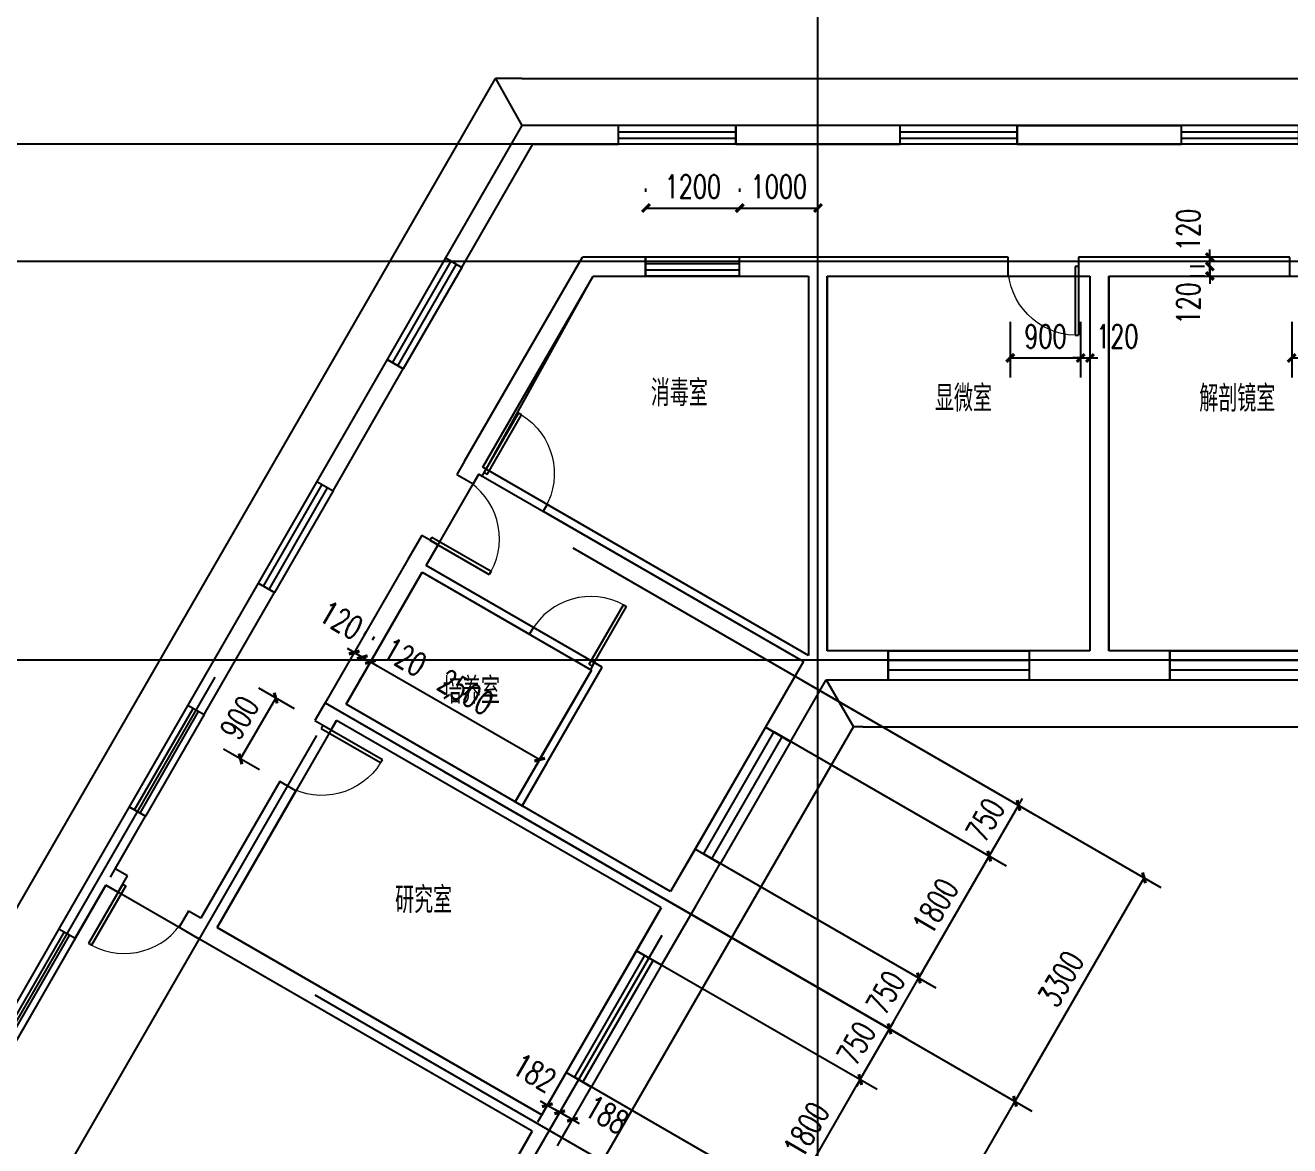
# Model space of a CAD drawing. Extents: x -7327 to 97773, y -14227 to 88173.
# Drawn here: x 19737 to 35912, y 6380 to 20711 of the extents above; entities that cross this region are included whole.
import ezdxf

# ---------------------------------------------------------------- set-up
doc = ezdxf.new("R2010")
doc.units = 0
doc.header["$LTSCALE"] = 1000
doc.header["$MEASUREMENT"] = 0
for name, color, linetype in [('body', 30, 'Continuous'), ('label', 7, 'Continuous'), ('name', 1, 'Continuous'), ('RM', 4, 'Continuous')]:
    doc.layers.add(name, color=color, linetype=linetype)
doc.styles.add('_TCH_DIM_T3', font='SIMPLEX', dxfattribs={"width": 0.705882, "bigfont": 'GBCBIG'})
doc.styles.get("Standard").update_dxf_attribs({"font": 'gbenor.shx', "bigfont": 'gbcbig.shx'})
doc.dimstyles.new('_TCH_ARCH&&100', dxfattribs={"dimtxt": 297.5, "dimasz": 100, "dimexe": 250, "dimexo": 300, "dimgap": 126.25, "dimtad": 1, "dimdec": 0, "dimzin": 0, "dimdsep": 46, "dimtxsty": '_TCH_DIM_T3', "dimblk": 'ARCHTICK', "dimcen": 0.09, "dimclrt": 7, "dimazin": 2, "dimtfac": 1, "dimtdec": 0, "dimtix": 1, "dimtmove": 2, "dimatfit": 3, "dimfxl": 1, "dimtolj": 1, "dimtzin": 0, "dimarcsym": 0})

# ---------------------------------------------------------------- blocks, each defined once
blk = doc.blocks.new('_ArchTick')
at = {"color": 0, "linetype": 'ByBlock', "const_width": 0.4}
blk.add_lwpolyline([(-0.5, -0.5), (0.5, 0.5)], dxfattribs=at)
blk = doc.blocks.new('*D27')
at = {"layer": 'Defpoints', "color": 0, "transparency": 16777216}
for p in [(26499, 7044), (26573, 6807), (26657, 6952)]:
    blk.add_point(p, dxfattribs=at)
at = {"layer": 'label', "color": 0, "lineweight": -2, "transparency": 16777216}
for p, q in [((26415, 6898), (26329, 6948)), ((26415, 6898), (26573, 6807)), ((26573, 6807), (26660, 6757)), ((26349, 6784), (26290, 6682)), ((26507, 6693), (26448, 6591))]:
    blk.add_line(p, q, dxfattribs=at)
at = {"layer": 'label', "color": 0, "lineweight": -2, "transparency": 16777216, "xscale": 100, "yscale": 100, "zscale": 100}
for p, rotation in [((26415, 6898), 330.0000000000004), ((26573, 6807), 150.0000000000004)]:
    blk.add_blockref('_ArchTick', p, dxfattribs=dict(at, rotation=rotation))
at = {"layer": 'label', "color": 7, "transparency": 16777216, "insert": (26250, 7312), "char_height": 297.5, "attachment_point": 5, "rotation": 330, "style": '_TCH_DIM_T3'}
blk.add_mtext('\\A1;182', dxfattribs=at)
blk = doc.blocks.new('*D28')
at = {"layer": 'Defpoints', "color": 0, "transparency": 16777216}
for p in [(26657, 6952), (26820, 6859), (26736, 6713)]:
    blk.add_point(p, dxfattribs=at)
at = {"layer": 'label', "color": 0, "lineweight": -2, "transparency": 16777216}
for p, q in [((26573, 6807), (26487, 6857)), ((26573, 6807), (26736, 6713)), ((26507, 6693), (26448, 6591)), ((26736, 6713), (26822, 6663)), ((26670, 6599), (26611, 6497))]:
    blk.add_line(p, q, dxfattribs=at)
at = {"layer": 'label', "color": 0, "lineweight": -2, "transparency": 16777216, "xscale": 100, "yscale": 100, "zscale": 100}
for p, rotation in [((26573, 6807), 330.0000000000005), ((26736, 6713), 150.0000000000004)]:
    blk.add_blockref('_ArchTick', p, dxfattribs=dict(at, rotation=rotation))
at = {"layer": 'label', "color": 7, "transparency": 16777216, "insert": (27176, 6777), "char_height": 297.5, "attachment_point": 5, "rotation": 330, "style": '_TCH_DIM_T3'}
blk.add_mtext('\\A1;188', dxfattribs=at)
blk = doc.blocks.new('*D55')
at = {"layer": 'Defpoints', "color": 0, "transparency": 16777216}
for p in [(34890, 17624), (35121, 17624), (35121, 17504)]:
    blk.add_point(p, dxfattribs=at)
at = {"layer": 'label', "color": 0, "lineweight": -2, "transparency": 16777216}
for p, q in [((34890, 17624), (34890, 17724)), ((34821, 17624), (34640, 17624)), ((34821, 17504), (34640, 17504)), ((34890, 17504), (34890, 17624)), ((34890, 17504), (34890, 17404))]:
    blk.add_line(p, q, dxfattribs=at)
at = {"layer": 'label', "color": 0, "lineweight": -2, "transparency": 16777216, "xscale": 100, "yscale": 100, "zscale": 100}
for p, rotation in [((34890, 17624), 270), ((34890, 17504), 90)]:
    blk.add_blockref('_ArchTick', p, dxfattribs=dict(at, rotation=rotation))
at = {"layer": 'label', "color": 7, "transparency": 16777216, "insert": (34615, 17154), "char_height": 297.5, "attachment_point": 5, "rotation": 90, "style": '_TCH_DIM_T3'}
blk.add_mtext('\\A1;120', dxfattribs=at)
blk = doc.blocks.new('*D56')
at = {"layer": 'Defpoints', "color": 0, "transparency": 16777216}
for p in [(34890, 17744), (35121, 17744), (35121, 17624)]:
    blk.add_point(p, dxfattribs=at)
at = {"layer": 'label', "color": 0, "lineweight": -2, "transparency": 16777216}
for p, q in [((34890, 17744), (34890, 17844)), ((34821, 17744), (34640, 17744)), ((34890, 17624), (34890, 17744)), ((34821, 17624), (34640, 17624)), ((34890, 17624), (34890, 17524))]:
    blk.add_line(p, q, dxfattribs=at)
at = {"layer": 'label', "color": 0, "lineweight": -2, "transparency": 16777216, "xscale": 100, "yscale": 100, "zscale": 100}
for p, rotation in [((34890, 17744), 270), ((34890, 17624), 90)]:
    blk.add_blockref('_ArchTick', p, dxfattribs=dict(at, rotation=rotation))
at = {"layer": 'label', "color": 7, "transparency": 16777216, "insert": (34615, 18094), "char_height": 297.5, "attachment_point": 5, "rotation": 90, "style": '_TCH_DIM_T3'}
blk.add_mtext('\\A1;120', dxfattribs=at)
blk = doc.blocks.new('*D58')
at = {"layer": 'Defpoints', "color": 0, "transparency": 16777216}
for p in [(35937, 17219), (36837, 17219), (36837, 16456)]:
    blk.add_point(p, dxfattribs=at)
at = {"layer": 'label', "color": 0, "lineweight": -2, "transparency": 16777216}
for p, q in [((35937, 16919), (35937, 16206)), ((36837, 16919), (36837, 16206)), ((35937, 16456), (36837, 16456))]:
    blk.add_line(p, q, dxfattribs=at)
at = {"layer": 'label', "color": 0, "lineweight": -2, "transparency": 16777216, "xscale": 100, "yscale": 100, "zscale": 100, "rotation": 180}
blk.add_blockref('_ArchTick', (35937, 16456), dxfattribs=at)
at = {"layer": 'label', "color": 0, "lineweight": -2, "transparency": 16777216, "xscale": 100, "yscale": 100, "zscale": 100}
blk.add_blockref('_ArchTick', (36837, 16456), dxfattribs=at)
at = {"layer": 'label', "color": 7, "transparency": 16777216, "insert": (36387, 16731), "char_height": 297.5, "attachment_point": 5, "style": '_TCH_DIM_T3'}
blk.add_mtext('\\A1;900', dxfattribs=at)
blk = doc.blocks.new('*D60')
at = {"layer": 'Defpoints', "color": 0, "transparency": 16777216}
for p in [(33237, 17219), (33357, 17219), (33357, 16456)]:
    blk.add_point(p, dxfattribs=at)
at = {"layer": 'label', "color": 0, "lineweight": -2, "transparency": 16777216}
for p, q in [((33237, 16919), (33237, 16206)), ((33357, 16919), (33357, 16206)), ((33237, 16456), (33137, 16456)), ((33237, 16456), (33357, 16456)), ((33357, 16456), (33457, 16456))]:
    blk.add_line(p, q, dxfattribs=at)
at = {"layer": 'label', "color": 0, "lineweight": -2, "transparency": 16777216, "xscale": 100, "yscale": 100, "zscale": 100}
blk.add_blockref('_ArchTick', (33237, 16456), dxfattribs=at)
at = {"layer": 'label', "color": 0, "lineweight": -2, "transparency": 16777216, "xscale": 100, "yscale": 100, "zscale": 100, "rotation": 180}
blk.add_blockref('_ArchTick', (33357, 16456), dxfattribs=at)
at = {"layer": 'label', "color": 7, "transparency": 16777216, "insert": (33707, 16731), "char_height": 297.5, "attachment_point": 5, "style": '_TCH_DIM_T3'}
blk.add_mtext('\\A1;120', dxfattribs=at)
blk = doc.blocks.new('*D61')
at = {"layer": 'Defpoints', "color": 0, "transparency": 16777216}
for p in [(32337, 17219), (33237, 17219), (33237, 16456)]:
    blk.add_point(p, dxfattribs=at)
at = {"layer": 'label', "color": 0, "lineweight": -2, "transparency": 16777216}
for p, q in [((32337, 16919), (32337, 16206)), ((33237, 16919), (33237, 16206)), ((32337, 16456), (33237, 16456))]:
    blk.add_line(p, q, dxfattribs=at)
at = {"layer": 'label', "color": 0, "lineweight": -2, "transparency": 16777216, "xscale": 100, "yscale": 100, "zscale": 100, "rotation": 180}
blk.add_blockref('_ArchTick', (32337, 16456), dxfattribs=at)
at = {"layer": 'label', "color": 0, "lineweight": -2, "transparency": 16777216, "xscale": 100, "yscale": 100, "zscale": 100}
blk.add_blockref('_ArchTick', (33237, 16456), dxfattribs=at)
at = {"layer": 'label', "color": 7, "transparency": 16777216, "insert": (32787, 16731), "char_height": 297.5, "attachment_point": 5, "style": '_TCH_DIM_T3'}
blk.add_mtext('\\A1;900', dxfattribs=at)
blk = doc.blocks.new('*D93')
at = {"layer": 'Defpoints', "color": 0, "transparency": 16777216}
for p in [(28877, 18280), (29877, 18373), (29877, 18280)]:
    blk.add_point(p, dxfattribs=at)
at = {"layer": 'label', "color": 0, "lineweight": -2, "transparency": 16777216}
for p, q in [((28877, 18580), (28877, 18623)), ((29877, 18580), (29877, 18623)), ((28877, 18373), (29877, 18373))]:
    blk.add_line(p, q, dxfattribs=at)
at = {"layer": 'label', "color": 0, "lineweight": -2, "transparency": 16777216, "xscale": 100, "yscale": 100, "zscale": 100, "rotation": 180}
blk.add_blockref('_ArchTick', (28877, 18373), dxfattribs=at)
at = {"layer": 'label', "color": 0, "lineweight": -2, "transparency": 16777216, "xscale": 100, "yscale": 100, "zscale": 100}
blk.add_blockref('_ArchTick', (29877, 18373), dxfattribs=at)
at = {"layer": 'label', "color": 7, "transparency": 16777216, "insert": (29377, 18648), "char_height": 297.5, "attachment_point": 5, "style": '_TCH_DIM_T3'}
blk.add_mtext('\\A1;1000', dxfattribs=at)
blk = doc.blocks.new('*D94')
at = {"layer": 'Defpoints', "color": 0, "transparency": 16777216}
for p in [(27677, 18280), (28877, 18373), (28877, 18280)]:
    blk.add_point(p, dxfattribs=at)
at = {"layer": 'label', "color": 0, "lineweight": -2, "transparency": 16777216}
for p, q in [((27677, 18580), (27677, 18623)), ((28877, 18580), (28877, 18623)), ((27677, 18373), (28877, 18373))]:
    blk.add_line(p, q, dxfattribs=at)
at = {"layer": 'label', "color": 0, "lineweight": -2, "transparency": 16777216, "xscale": 100, "yscale": 100, "zscale": 100, "rotation": 180}
blk.add_blockref('_ArchTick', (27677, 18373), dxfattribs=at)
at = {"layer": 'label', "color": 0, "lineweight": -2, "transparency": 16777216, "xscale": 100, "yscale": 100, "zscale": 100}
blk.add_blockref('_ArchTick', (28877, 18373), dxfattribs=at)
at = {"layer": 'label', "color": 7, "transparency": 16777216, "insert": (28277, 18648), "char_height": 297.5, "attachment_point": 5, "style": '_TCH_DIM_T3'}
blk.add_mtext('\\A1;1200', dxfattribs=at)
blk = doc.blocks.new('*D95')
at = {"layer": 'Defpoints', "color": 0, "transparency": 16777216}
for p in [(24152, 12568), (26317, 11318), (26317, 11318)]:
    blk.add_point(p, dxfattribs=at)
at = {"layer": 'label', "color": 0, "lineweight": -2, "transparency": 16777216}
for p, q in [((24152, 12568), (26317, 11318)), ((24002, 12308), (24027, 12351)), ((26167, 11058), (26192, 11101))]:
    blk.add_line(p, q, dxfattribs=at)
at = {"layer": 'label', "color": 0, "lineweight": -2, "transparency": 16777216, "xscale": 100, "yscale": 100, "zscale": 100}
for p, rotation in [((24152, 12568), 150.000000000003), ((26317, 11318), 330.000000000003)]:
    blk.add_blockref('_ArchTick', p, dxfattribs=dict(at, rotation=rotation))
at = {"layer": 'label', "color": 7, "transparency": 16777216, "insert": (25372, 12181), "char_height": 297.5, "attachment_point": 5, "rotation": 330, "style": '_TCH_DIM_T3'}
blk.add_mtext('\\A1;2500', dxfattribs=at)
blk = doc.blocks.new('*D96')
at = {"layer": 'Defpoints', "color": 0, "transparency": 16777216}
for p in [(23944, 12688), (24048, 12628), (24048, 12628)]:
    blk.add_point(p, dxfattribs=at)
at = {"layer": 'label', "color": 0, "lineweight": -2, "transparency": 16777216}
for p, q in [((24094, 12948), (24069, 12904)), ((24198, 12888), (24173, 12844)), ((23944, 12688), (23857, 12738)), ((23944, 12688), (24048, 12628)), ((24048, 12628), (24134, 12578))]:
    blk.add_line(p, q, dxfattribs=at)
at = {"layer": 'label', "color": 0, "lineweight": -2, "transparency": 16777216, "xscale": 100, "yscale": 100, "zscale": 100}
for p, rotation in [((23944, 12688), 330.0000000000001), ((24048, 12628), 150.0000000000001)]:
    blk.add_blockref('_ArchTick', p, dxfattribs=dict(at, rotation=rotation))
at = {"layer": 'label', "color": 7, "transparency": 16777216, "insert": (23778, 13101), "char_height": 297.5, "attachment_point": 5, "rotation": 330, "style": '_TCH_DIM_T3'}
blk.add_mtext('\\A1;120', dxfattribs=at)
blk = doc.blocks.new('*D97')
at = {"layer": 'Defpoints', "color": 0, "transparency": 16777216}
for p in [(24048, 12628), (24152, 12568), (24152, 12568)]:
    blk.add_point(p, dxfattribs=at)
at = {"layer": 'label', "color": 0, "lineweight": -2, "transparency": 16777216}
for p, q in [((24198, 12888), (24173, 12844)), ((24302, 12828), (24277, 12784)), ((24048, 12628), (23961, 12678)), ((24048, 12628), (24152, 12568)), ((24152, 12568), (24238, 12518))]:
    blk.add_line(p, q, dxfattribs=at)
at = {"layer": 'label', "color": 0, "lineweight": -2, "transparency": 16777216, "xscale": 100, "yscale": 100, "zscale": 100}
for p, rotation in [((24048, 12628), 330.0000000000003), ((24152, 12568), 150.0000000000003)]:
    blk.add_blockref('_ArchTick', p, dxfattribs=dict(at, rotation=rotation))
at = {"layer": 'label', "color": 7, "transparency": 16777216, "insert": (24592, 12631), "char_height": 297.5, "attachment_point": 5, "rotation": 330, "style": '_TCH_DIM_T3'}
blk.add_mtext('\\A1;120', dxfattribs=at)
blk = doc.blocks.new('*D98')
at = {"layer": 'Defpoints', "color": 0, "transparency": 16777216}
for p in [(22940, 12106), (23441, 11817), (22991, 11038)]:
    blk.add_point(p, dxfattribs=at)
at = {"layer": 'label', "color": 0, "lineweight": -2, "transparency": 16777216}
for p, q in [((23181, 11967), (22724, 12231)), ((22490, 11327), (22940, 12106)), ((22731, 11188), (22274, 11452))]:
    blk.add_line(p, q, dxfattribs=at)
at = {"layer": 'label', "color": 0, "lineweight": -2, "transparency": 16777216, "xscale": 100, "yscale": 100, "zscale": 100}
for p, rotation in [((22940, 12106), 59.99999999999982), ((22490, 11327), 239.9999999999998)]:
    blk.add_blockref('_ArchTick', p, dxfattribs=dict(at, rotation=rotation))
at = {"layer": 'label', "color": 7, "transparency": 16777216, "insert": (22477, 11854), "char_height": 297.5, "attachment_point": 5, "rotation": 60, "style": '_TCH_DIM_T3'}
blk.add_mtext('\\A1;900', dxfattribs=at)
blk = doc.blocks.new('*D147')
at = {"layer": 'Defpoints', "color": 0, "transparency": 16777216}
for p in [(29432, 12472), (29057, 11822), (32443, 10733)]:
    blk.add_point(p, dxfattribs=at)
at = {"layer": 'label', "color": 0, "lineweight": -2, "transparency": 16777216}
for p, q in [((29692, 12322), (32659, 10608)), ((29317, 11672), (32284, 9959)), ((32068, 10084), (32443, 10733)), ((32443, 10733), (32493, 10820)), ((32068, 10084), (32018, 9997))]:
    blk.add_line(p, q, dxfattribs=at)
at = {"layer": 'label', "color": 0, "lineweight": -2, "transparency": 16777216, "xscale": 100, "yscale": 100, "zscale": 100}
for p, rotation in [((32443, 10733), 240.0000000000001), ((32068, 10084), 60.00000000000011)]:
    blk.add_blockref('_ArchTick', p, dxfattribs=dict(at, rotation=rotation))
at = {"layer": 'label', "color": 7, "transparency": 16777216, "insert": (32017, 10546), "char_height": 297.5, "attachment_point": 5, "rotation": 60, "style": '_TCH_DIM_T3'}
blk.add_mtext('\\A1;750', dxfattribs=at)
blk = doc.blocks.new('*D148')
at = {"layer": 'Defpoints', "color": 0, "transparency": 16777216}
for p in [(29057, 11822), (28157, 10263), (32068, 10084)]:
    blk.add_point(p, dxfattribs=at)
at = {"layer": 'label', "color": 0, "lineweight": -2, "transparency": 16777216}
for p, q in [((29317, 11672), (32284, 9959)), ((28417, 10113), (31384, 8400)), ((31168, 8525), (32068, 10084))]:
    blk.add_line(p, q, dxfattribs=at)
at = {"layer": 'label', "color": 0, "lineweight": -2, "transparency": 16777216, "xscale": 100, "yscale": 100, "zscale": 100}
for p, rotation in [((32068, 10084), 59.99999999999999), ((31168, 8525), 240)]:
    blk.add_blockref('_ArchTick', p, dxfattribs=dict(at, rotation=rotation))
at = {"layer": 'label', "color": 7, "transparency": 16777216, "insert": (31379, 9442), "char_height": 297.5, "attachment_point": 5, "rotation": 60, "style": '_TCH_DIM_T3'}
blk.add_mtext('\\A1;1800', dxfattribs=at)
blk = doc.blocks.new('*D149')
at = {"layer": 'Defpoints', "color": 0, "transparency": 16777216}
for p in [(28157, 10263), (27782, 9614), (31168, 8525)]:
    blk.add_point(p, dxfattribs=at)
at = {"layer": 'label', "color": 0, "lineweight": -2, "transparency": 16777216}
for p, q in [((28417, 10113), (31384, 8400)), ((28042, 9464), (31009, 7750)), ((31168, 8525), (31218, 8612)), ((30793, 7875), (31168, 8525)), ((30793, 7875), (30743, 7789))]:
    blk.add_line(p, q, dxfattribs=at)
at = {"layer": 'label', "color": 0, "lineweight": -2, "transparency": 16777216, "xscale": 100, "yscale": 100, "zscale": 100}
for p, rotation in [((31168, 8525), 240.0000000000002), ((30793, 7875), 60.00000000000027)]:
    blk.add_blockref('_ArchTick', p, dxfattribs=dict(at, rotation=rotation))
at = {"layer": 'label', "color": 7, "transparency": 16777216, "insert": (30742, 8338), "char_height": 297.5, "attachment_point": 5, "rotation": 60, "style": '_TCH_DIM_T3'}
blk.add_mtext('\\A1;750', dxfattribs=at)
blk = doc.blocks.new('*D150')
at = {"layer": 'Defpoints', "color": 0, "transparency": 16777216}
for p in [(27782, 9614), (27407, 8964), (30793, 7875)]:
    blk.add_point(p, dxfattribs=at)
at = {"layer": 'label', "color": 0, "lineweight": -2, "transparency": 16777216}
for p, q in [((28042, 9464), (31009, 7750)), ((27667, 8814), (30634, 7101)), ((30793, 7875), (30843, 7962)), ((30418, 7226), (30793, 7875)), ((30418, 7226), (30368, 7139))]:
    blk.add_line(p, q, dxfattribs=at)
at = {"layer": 'label', "color": 0, "lineweight": -2, "transparency": 16777216, "xscale": 100, "yscale": 100, "zscale": 100}
for p, rotation in [((30793, 7875), 240), ((30418, 7226), 60.00000000000002)]:
    blk.add_blockref('_ArchTick', p, dxfattribs=dict(at, rotation=rotation))
at = {"layer": 'label', "color": 7, "transparency": 16777216, "insert": (30367, 7688), "char_height": 297.5, "attachment_point": 5, "rotation": 60, "style": '_TCH_DIM_T3'}
blk.add_mtext('\\A1;750', dxfattribs=at)
blk = doc.blocks.new('*D151')
at = {"layer": 'Defpoints', "color": 0, "transparency": 16777216}
for p in [(27407, 8964), (26507, 7405), (30418, 7226)]:
    blk.add_point(p, dxfattribs=at)
at = {"layer": 'label', "color": 0, "lineweight": -2, "transparency": 16777216}
for p, q in [((27667, 8814), (30634, 7101)), ((26767, 7255), (29734, 5542)), ((29518, 5667), (30418, 7226))]:
    blk.add_line(p, q, dxfattribs=at)
at = {"layer": 'label', "color": 0, "lineweight": -2, "transparency": 16777216, "xscale": 100, "yscale": 100, "zscale": 100}
for p, rotation in [((30418, 7226), 60.00000000000005), ((29518, 5667), 240)]:
    blk.add_blockref('_ArchTick', p, dxfattribs=dict(at, rotation=rotation))
at = {"layer": 'label', "color": 7, "transparency": 16777216, "insert": (29729, 6584), "char_height": 297.5, "attachment_point": 5, "rotation": 60, "style": '_TCH_DIM_T3'}
blk.add_mtext('\\A1;1800', dxfattribs=at)
blk = doc.blocks.new('*D152')
at = {"layer": 'Defpoints', "color": 0, "transparency": 16777216}
for p in [(26507, 7405), (26132, 6756), (29518, 5667)]:
    blk.add_point(p, dxfattribs=at)
at = {"layer": 'label', "color": 0, "lineweight": -2, "transparency": 16777216}
for p, q in [((26767, 7255), (29734, 5542)), ((26392, 6606), (29359, 4893)), ((29143, 5018), (29518, 5667)), ((29518, 5667), (29568, 5754)), ((29143, 5018), (29093, 4931))]:
    blk.add_line(p, q, dxfattribs=at)
at = {"layer": 'label', "color": 0, "lineweight": -2, "transparency": 16777216, "xscale": 100, "yscale": 100, "zscale": 100}
for p, rotation in [((29518, 5667), 240.0000000000002), ((29143, 5018), 60.00000000000027)]:
    blk.add_blockref('_ArchTick', p, dxfattribs=dict(at, rotation=rotation))
at = {"layer": 'label', "color": 7, "transparency": 16777216, "insert": (29092, 5480), "char_height": 297.5, "attachment_point": 5, "rotation": 60, "style": '_TCH_DIM_T3'}
blk.add_mtext('\\A1;750', dxfattribs=at)
blk = doc.blocks.new('*D153')
at = {"layer": 'Defpoints', "color": 0, "transparency": 16777216}
for p in [(26132, 6756), (25682, 5976), (29143, 5018)]:
    blk.add_point(p, dxfattribs=at)
at = {"layer": 'label', "color": 0, "lineweight": -2, "transparency": 16777216}
for p, q in [((26392, 6606), (29359, 4893)), ((25942, 5826), (28909, 4113)), ((28693, 4238), (29143, 5018))]:
    blk.add_line(p, q, dxfattribs=at)
at = {"layer": 'label', "color": 0, "lineweight": -2, "transparency": 16777216, "xscale": 100, "yscale": 100, "zscale": 100}
for p, rotation in [((29143, 5018), 60.00000000000028), ((28693, 4238), 240.0000000000003)]:
    blk.add_blockref('_ArchTick', p, dxfattribs=dict(at, rotation=rotation))
at = {"layer": 'label', "color": 7, "transparency": 16777216, "insert": (28679, 4765), "char_height": 297.5, "attachment_point": 5, "rotation": 60, "style": '_TCH_DIM_T3'}
blk.add_mtext('\\A1;900', dxfattribs=at)
blk = doc.blocks.new('*D161')
at = {"layer": 'Defpoints', "color": 0, "transparency": 16777216}
for p in [(23182, 8459), (21532, 5601), (30748, 4090)]:
    blk.add_point(p, dxfattribs=at)
at = {"layer": 'label', "color": 0, "lineweight": -2, "transparency": 16777216}
for p, q in [((23442, 8309), (30965, 3965)), ((21792, 5451), (29315, 1107)), ((29098, 1232), (30748, 4090))]:
    blk.add_line(p, q, dxfattribs=at)
at = {"layer": 'label', "color": 0, "lineweight": -2, "transparency": 16777216, "xscale": 100, "yscale": 100, "zscale": 100}
for p, rotation in [((30748, 4090), 59.99999999999999), ((29098, 1232), 240)]:
    blk.add_blockref('_ArchTick', p, dxfattribs=dict(at, rotation=rotation))
at = {"layer": 'label', "color": 7, "transparency": 16777216, "insert": (29685, 2799), "char_height": 297.5, "attachment_point": 5, "rotation": 60, "style": '_TCH_DIM_T3'}
blk.add_mtext('\\A1;3300', dxfattribs=at)
blk = doc.blocks.new('*D162')
at = {"layer": 'Defpoints', "color": 0, "transparency": 16777216}
for p in [(24832, 11317), (23182, 8459), (32398, 6948)]:
    blk.add_point(p, dxfattribs=at)
at = {"layer": 'label', "color": 0, "lineweight": -2, "transparency": 16777216}
for p, q in [((25092, 11167), (32615, 6823)), ((23442, 8309), (30965, 3965)), ((30748, 4090), (32398, 6948))]:
    blk.add_line(p, q, dxfattribs=at)
at = {"layer": 'label', "color": 0, "lineweight": -2, "transparency": 16777216, "xscale": 100, "yscale": 100, "zscale": 100}
for p, rotation in [((32398, 6948), 59.99999999999999), ((30748, 4090), 240)]:
    blk.add_blockref('_ArchTick', p, dxfattribs=dict(at, rotation=rotation))
at = {"layer": 'label', "color": 7, "transparency": 16777216, "insert": (31335, 5657), "char_height": 297.5, "attachment_point": 5, "rotation": 60, "style": '_TCH_DIM_T3'}
blk.add_mtext('\\A1;3300', dxfattribs=at)
blk = doc.blocks.new('*D163')
at = {"layer": 'Defpoints', "color": 0, "transparency": 16777216}
for p in [(26482, 14175), (24832, 11317), (34048, 9806)]:
    blk.add_point(p, dxfattribs=at)
at = {"layer": 'label', "color": 0, "lineweight": -2, "transparency": 16777216}
for p, q in [((26742, 14025), (34265, 9681)), ((25092, 11167), (32615, 6823)), ((32398, 6948), (34048, 9806))]:
    blk.add_line(p, q, dxfattribs=at)
at = {"layer": 'label', "color": 0, "lineweight": -2, "transparency": 16777216, "xscale": 100, "yscale": 100, "zscale": 100}
for p, rotation in [((34048, 9806), 59.99999999999999), ((32398, 6948), 240)]:
    blk.add_blockref('_ArchTick', p, dxfattribs=dict(at, rotation=rotation))
at = {"layer": 'label', "color": 7, "transparency": 16777216, "insert": (32985, 8515), "char_height": 297.5, "attachment_point": 5, "rotation": 60, "style": '_TCH_DIM_T3'}
blk.add_mtext('\\A1;3300', dxfattribs=at)
blk = doc.blocks.new('$TCHSYS$WIN2D')
for p, q in [((-0.5, 0.5), (0.5, 0.5)), ((-0.5, 0.5), (-0.5, -0.5)), ((0.5, 0.5), (0.5, -0.5)), ((0.5, 0.1667), (-0.5, 0.1667)), ((0.5, -0.1667), (-0.5, -0.1667)), ((-0.5, -0.5), (0.5, -0.5))]:
    blk.add_line(p, q)
blk = doc.blocks.new('$TCHSYS$DOOR2D')
for p, q in [((0.45, 0.975), (0.5, 0.975)), ((0.45, 0), (0.45, 0.975)), ((0.5, 0), (0.5, 0.975)), ((0.5, 0), (0.45, 0))]:
    blk.add_line(p, q)
at = {"lineweight": 13}
blk.add_arc((0.475, 0), 0.975, 91.4693, 180, dxfattribs=at)

msp = doc.modelspace()

# ---------------------------------------------------------------- linework, layer by layer
for p, q in [((32426.9, 19428.9), (34526.9, 19428.9)), ((20828.3, 9812.9), (21276, 10593.6))]:
    msp.add_line(p, q)
at = {"layer": 'body'}
for p, q in [((23533.9, 16186), (25752.6, 20028.9)), ((26090.8, 20028.9), (25752.6, 20028.9)), ((25752.6, 20028.9), (26090.8, 19428.9)), ((26090.8, 20028.9), (44276.9, 20028.9)), ((26090.8, 19428.9), (25114, 17734.5)), ((27326.9, 19428.9), (26090.8, 19428.9)), ((27326.9, 19188.9), (27326.9, 19428.9)), ((30926.9, 19428.9), (28826.9, 19428.9)), ((28826.9, 19428.9), (28826.9, 19188.9)), ((30926.9, 19188.9), (30926.9, 19428.9)), ((34526.9, 19428.9), (32426.9, 19428.9)), ((32426.9, 19428.9), (32426.9, 19188.9)), ((34526.9, 19188.9), (34526.9, 19428.9)), ((25321.9, 17614.6), (26229.5, 19188.9)), ((26229.5, 19188.9), (27326.9, 19188.9)), ((28826.9, 19188.9), (30926.9, 19188.9)), ((32426.9, 19188.9), (34526.9, 19188.9)), ((25114, 17734.5), (25321.9, 17614.6)), ((25356.2, 15133.9), (26863.1, 17743.9)), ((27671, 17743.9), (26863.1, 17743.9)), ((27671, 17503.9), (27671, 17743.9)), ((29876.9, 17743.9), (28871, 17743.9)), ((28871, 17743.9), (28871, 17503.9)), ((32311.8, 17743.9), (29876.9, 17743.9)), ((32311.8, 17503.9), (32311.8, 17743.9)), ((33476.9, 17743.9), (33211.8, 17743.9)), ((33211.8, 17743.9), (33211.8, 17503.9)), ((35911.8, 17743.9), (33476.9, 17743.9)), ((35911.8, 17503.9), (35911.8, 17743.9)), ((25589.1, 15057.2), (27001.7, 17503.9)), ((27001.7, 17503.9), (27671, 17503.9)), ((28871, 17503.9), (29756.9, 17503.9)), ((29756.9, 17503.9), (29756.9, 12650.9)), ((29996.9, 17503.9), (29996.9, 12708.9)), ((29996.9, 17503.9), (32311.8, 17503.9)), ((33211.8, 17503.9), (33356.9, 17503.9)), ((33356.9, 17503.9), (33356.9, 12708.9)), ((33596.9, 17503.9), (33596.9, 12708.9)), ((33596.9, 17503.9), (35911.8, 17503.9)), ((24364.8, 16434.9), (23465.8, 14875.5)), ((24572.7, 16315.1), (24364.8, 16434.9)), ((16405.1, 3838.5), (23533.9, 16186)), ((23673.7, 14755.7), (24572.7, 16315.1)), ((25356.2, 15133.9), (25259.2, 14965.8)), ((25632, 15032.4), (25589.1, 15057.2)), ((25259.2, 14965.8), (25467, 14845.8)), ((25467, 14845.8), (25539.1, 14970.6)), ((25539.1, 14970.6), (25582, 14945.8)), ((25582, 14945.8), (25632, 15032.4)), ((23465.8, 14875.5), (23673.7, 14755.7)), ((26411.4, 14582.4), (26361.4, 14495.8)), ((29756.9, 12650.9), (26411.4, 14582.4)), ((26361.4, 14495.8), (29691.6, 12573.1)), ((24809.2, 14186.4), (24630.8, 13877.5)), ((25017, 14066.4), (24809.2, 14186.4)), ((24863.7, 13800.8), (25017, 14066.4)), ((24630.8, 13877.5), (23572.3, 12044)), ((26236, 13008.5), (24863.7, 13800.8)), ((24813.7, 13714.2), (23840.1, 12028)), ((24813.7, 13714.2), (26186, 12921.9)), ((22716.6, 13576), (21816, 12013.7)), ((22023.9, 11893.9), (22924.5, 13456.1)), ((22924.5, 13456.1), (22716.6, 13576)), ((26186, 12921.9), (26236, 13008.5)), ((30776.9, 12708.9), (29996.9, 12708.9)), ((30776.9, 12338.9), (30776.9, 12708.9)), ((33356.9, 12708.9), (32576.9, 12708.9)), ((32576.9, 12708.9), (32576.9, 12338.9)), ((34376.9, 12708.9), (33596.9, 12708.9)), ((34376.9, 12338.9), (34376.9, 12708.9)), ((26005.2, 10778), (26978.8, 12464.2)), ((26091.8, 10728), (27115.4, 12500.8)), ((26316.8, 11317.7), (26978.8, 12464.2)), ((26403.4, 11267.7), (27115.4, 12500.8)), ((27015.4, 12558.5), (26965.4, 12471.9)), ((26965.4, 12471.9), (26978.8, 12464.2)), ((27115.4, 12500.8), (27015.4, 12558.5)), ((29691.6, 12573.1), (29205.6, 11731.2)), ((29526, 11546.2), (29983.7, 12338.9)), ((29983.7, 12338.9), (30330.1, 11738.9)), ((29983.7, 12338.9), (30776.9, 12338.9)), ((32576.9, 12338.9), (33476.9, 12338.9)), ((33476.9, 12338.9), (34376.9, 12338.9)), ((21816, 12013.7), (22023.9, 11893.9)), ((23572.3, 12044), (23441.3, 11817.1)), ((23572.3, 12044), (28253.2, 9341.5)), ((27992.7, 9630.5), (23840.1, 12028)), ((23441.3, 11817.1), (23649.1, 11697.1)), ((23649.1, 11697.1), (23720.1, 11820.1)), ((27872.7, 9422.6), (23720.1, 11820.1)), ((26797.8, 5620.7), (30330.1, 11738.9)), ((29205.6, 11731.2), (29526, 11546.2)), ((30452.8, 11738.9), (30330.1, 11738.9)), ((30452.8, 11738.9), (40676.9, 11738.9)), ((26316.8, 11317.7), (26005.2, 10778)), ((26403.4, 11267.7), (26091.8, 10728)), ((22991.3, 11037.7), (21982.2, 9290)), ((23199.1, 10917.7), (22991.3, 11037.7)), ((22190.1, 9170.1), (23199.1, 10917.7)), ((21066.8, 10714.2), (20619, 9937.4)), ((21274.7, 10594.3), (21066.8, 10714.2)), ((26091.8, 10728), (26005.2, 10778)), ((26005.2, 10778), (26091.8, 10728)), ((20886.8, 9921.5), (21274.7, 10594.3)), ((28305.6, 10172.3), (27992.7, 9630.5)), ((28626, 9987.3), (28305.6, 10172.3)), ((20619, 9937.4), (20167.8, 9154.8)), ((21044.6, 9830.6), (20886.8, 9921.5)), ((28313.2, 9445.5), (28626, 9987.3)), ((20375.7, 9034.9), (20767, 9713.6)), ((20767, 9713.6), (20924.8, 9622.6)), ((20924.8, 9622.6), (21044.6, 9830.6)), ((27872.7, 9422.6), (27555.6, 8873.3)), ((28193.2, 9237.6), (28313.2, 9445.5)), ((28313.2, 9445.5), (28313.2, 9445.5)), ((21824.3, 9381.1), (21704.5, 9173.1)), ((21982.2, 9290), (21824.3, 9381.1)), ((27876, 8688.3), (28193.2, 9237.6)), ((28193.2, 9237.6), (28193.2, 9237.6)), ((20167.8, 9154.8), (20375.7, 9034.9)), ((21704.5, 9173.1), (21966.3, 9022.2)), ((26342.7, 6772.6), (22190.1, 9170.1)), ((26222.7, 6564.7), (21966.2, 9022.2)), ((27555.6, 8873.3), (27876, 8688.3)), ((26655.6, 7314.4), (26342.7, 6772.6)), ((26976, 7129.4), (26655.6, 7314.4)), ((26663.2, 6587.6), (26976, 7129.4)), ((26222.7, 6564.7), (25832.7, 5889.2)), ((26543.2, 6379.7), (26663.2, 6587.6)), ((26663.2, 6587.6), (26663.2, 6587.6)), ((26543.2, 6379.7), (26543.2, 6379.7))]:
    msp.add_line(p, q, dxfattribs=at)
at = {"layer": 'label'}
for p, q in [((29876.9, 2916.5), (29876.9, 29916.5)), ((45450.7, 19188.9), (4163.2, 19188.9)), ((45450.7, 17688.9), (4163.2, 17688.9)), ((45450.7, 12588.9), (4163.2, 12588.9)), ((14084.1, -1624.4), (22166.5, 12374.8)), ((15383.1, -2374.4), (23465.5, 11624.8)), ((19799.8, -4924.4), (27882.3, 9074.8))]:
    msp.add_line(p, q, dxfattribs=at)
at = {"layer": 'RM'}
for p, q in [((25632, 15032.4), (27001.7, 17503.9)), ((27001.7, 17503.9), (29756.9, 17503.9)), ((29756.9, 17503.9), (29756.9, 12650.9)), ((29996.9, 17503.9), (33356.9, 17503.9)), ((29996.9, 12708.9), (29996.9, 17503.9)), ((33356.9, 17503.9), (33356.9, 12708.9)), ((33596.9, 17503.9), (36956.9, 17503.9)), ((33596.9, 12708.9), (33596.9, 17503.9)), ((24863.7, 13800.8), (25539.1, 14970.6)), ((25467, 14845.8), (25539.1, 14970.6)), ((25539.1, 14970.6), (25467, 14845.8)), ((25539.1, 14970.6), (29691.6, 12573.1)), ((29756.9, 12650.9), (25632, 15032.4)), ((27115.4, 12500.8), (24863.7, 13800.8)), ((23840.1, 12028), (24813.7, 13714.2)), ((24813.7, 13714.2), (26978.8, 12464.2)), ((33356.9, 12708.9), (29996.9, 12708.9)), ((36956.9, 12708.9), (33596.9, 12708.9)), ((26978.8, 12464.2), (26005.2, 10778)), ((26091.8, 10728), (27115.4, 12500.8)), ((29691.6, 12573.1), (27992.7, 9630.5)), ((23840.1, 12028), (23840.1, 12028)), ((26005.2, 10778), (23840.1, 12028)), ((23720.1, 11820.1), (22190.1, 9170.1)), ((27872.7, 9422.6), (23720.1, 11820.1)), ((27992.7, 9630.5), (26091.8, 10728)), ((20765.4, 9710.9), (17623.4, 4260.7)), ((26222.7, 6564.7), (20765.4, 9710.9)), ((26342.7, 6772.6), (27872.7, 9422.6)), ((22190.1, 9170.1), (26342.7, 6772.6)), ((23075.2, 1113.1), (26222.7, 6564.7))]:
    msp.add_line(p, q, dxfattribs=at)

# ---------------------------------------------------------------- block references
at = {"layer": 'body'}
for name, p, xscale, yscale, zscale, rotation in [('$TCHSYS$WIN2D', (28076.9, 19308.9), -1500, -240, 240, 359.9999999999999), ('$TCHSYS$WIN2D', (31676.9, 19308.9), -1500, -240, 240, 359.9999999999999), ('$TCHSYS$WIN2D', (35276.9, 19308.9), -1500, -240, 240, 359.9999999999999), ('$TCHSYS$WIN2D', (24843.3, 17024.8), -1500, 240, 240, 60.03660201453677), ('$TCHSYS$WIN2D', (28271, 17623.9), 1200, -240, 240, 179.9999999999998), ('$TCHSYS$DOOR2D', (32761.8, 17623.9), -900, 900, 240, 180), ('$TCHSYS$DOOR2D', (25996.7, 14764.1), 900, -900, 100, 150), ('$TCHSYS$DOOR2D', (25138.1, 14516.1), 900, 900, 240, 240), ('$TCHSYS$WIN2D', (23195.2, 14165.8), -1500, 240, 240, 60.03660201453677), ('$TCHSYS$DOOR2D', (26600.7, 12740.2), 900, 900, 100, 329.9999999999999), ('$TCHSYS$WIN2D', (35276.9, 12523.9), 1800, 370, 370, 359.9999999999999), ('$TCHSYS$WIN2D', (21545.3, 11304), -1500, 240, 240, 60.03660201453677), ('$TCHSYS$DOOR2D', (23320.2, 11367.4), -900, 900, 240, 240), ('$TCHSYS$WIN2D', (28915.8, 10859.2), -1800, -370, 370, 60.00000000000006), ('$TCHSYS$DOOR2D', (21374.5, 9501.9), 900, 900, 240, 150.0366020145368), ('$TCHSYS$WIN2D', (19897.2, 8445.1), -1500, 240, 240, 60.03660201453673), ('$TCHSYS$WIN2D', (27265.8, 8001.3), -1800, -370, 370, 59.99999999999996)]:
    msp.add_blockref(name, p, dxfattribs=dict(at, xscale=xscale, yscale=yscale, zscale=zscale, rotation=rotation))
at = {"layer": 'body', "xscale": 1800, "yscale": 370, "zscale": 370}
msp.add_blockref('$TCHSYS$WIN2D', (31676.9, 12523.9), dxfattribs=at)

# ---------------------------------------------------------------- texts
at = {"layer": 'name'}
for s, p in [('消毒室', (27738.9, 15838.6)), ('显微室', (31374.3, 15769.6)), ('解剖镜室', (34755.1, 15768.3)), ('培养室', (25079.9, 12031.9)), ('研究室', (24467.3, 9354.2))]:
    msp.add_text(s, height=337.59, dxfattribs=at).set_placement(p)

# ---------------------------------------------------------------- dimensions: what is measured, and where the dimension line sits
at = {"layer": 'label'}
for p1, p2, distance, picture, middle in [((27676.9, 18280.1), (28876.9, 18280.1), 93.2, '*D94', (28276.9, 18648.3)), ((28876.9, 18280.1), (29876.9, 18280.1), 93.2, '*D93', (29376.9, 18648.3)), ((32336.9, 17218.6), (33236.9, 17218.6), -762.9, '*D61', (32786.9, 16730.7)), ((35936.9, 17218.6), (36836.9, 17218.6), -762.9, '*D58', (36386.9, 16730.7)), ((24832.2, 11316.7), (26482.2, 14174.5), -8736.8, '*D163', (32985.3, 8514.7)), ((24151.8, 12567.7), (26316.8, 11317.7), 0, '*D95', (25371.8, 12180.9)), ((29056.8, 11822), (29431.8, 12471.6), -3476.5, '*D147', (32016.9, 10546)), ((22991.3, 11037.7), (23441.3, 11817.1), 578.5, '*D98', (22477.1, 11854.1)), ((28156.8, 10263.2), (29056.8, 11822), -3476.5, '*D148', (31379.4, 9441.9)), ((23182.2, 8458.8), (24832.2, 11316.7), -8736.8, '*D162', (31335.3, 5656.8)), ((27781.8, 9613.7), (28156.8, 10263.2), -3476.5, '*D149', (30741.9, 8337.7)), ((27406.8, 8964.2), (27781.8, 9613.7), -3476.5, '*D150', (30366.9, 7688.2)), ((26506.8, 7405.3), (27406.8, 8964.2), -3476.5, '*D151', (29729.4, 6584)), ((21532.2, 5600.9), (23182.2, 8458.8), -8736.8, '*D161', (29685.3, 2798.9)), ((26131.8, 6755.8), (26506.8, 7405.3), -3476.5, '*D152', (29091.9, 5479.8)), ((25681.8, 5976.4), (26131.8, 6755.8), -3476.5, '*D153', (28679.4, 4765.3))]:
    dim = msp.add_aligned_dim(p1=p1, p2=p2, distance=distance, dimstyle='_TCH_ARCH&&100', dxfattribs=at)
    dim.commit()
    dim.dimension.update_dxf_attribs({"geometry": picture, "text_midpoint": middle})
for base, p1, p2, angle, picture, middle in [((34890.3, 17743.9), (35121.4, 17623.9), (35121.4, 17743.9), 90, '*D56', (34615.3, 18093.9)), ((34890.3, 17623.9), (35121.4, 17503.9), (35121.4, 17623.9), 90, '*D55', (34615.3, 17153.9)), ((33356.9, 16455.7), (33236.9, 17218.6), (33356.9, 17218.6), 0, '*D60', (33706.9, 16730.7)), ((24047.8, 12627.7), (23943.9, 12687.7), (24047.8, 12627.7), 330, '*D96', (23778.3, 13100.9)), ((24151.8, 12567.7), (24047.8, 12627.7), (24151.8, 12567.7), 330, '*D97', (24592.4, 12630.9)), ((26573.1, 6807.3), (26499.1, 7043.5), (26656.9, 6952.4), 330, '*D27', (26249.8, 7311.6)), ((26735.8, 6713.4), (26656.9, 6952.4), (26819.6, 6858.5), 330, '*D28', (27176.4, 6776.6))]:
    dim = msp.add_linear_dim(base=base, p1=p1, p2=p2, angle=angle, dimstyle='_TCH_ARCH&&100', dxfattribs=at)
    dim.commit()
    dim.dimension.update_dxf_attribs({"geometry": picture, "text_midpoint": middle, "dimtype": 129})

doc.saveas('drawing.dxf')
